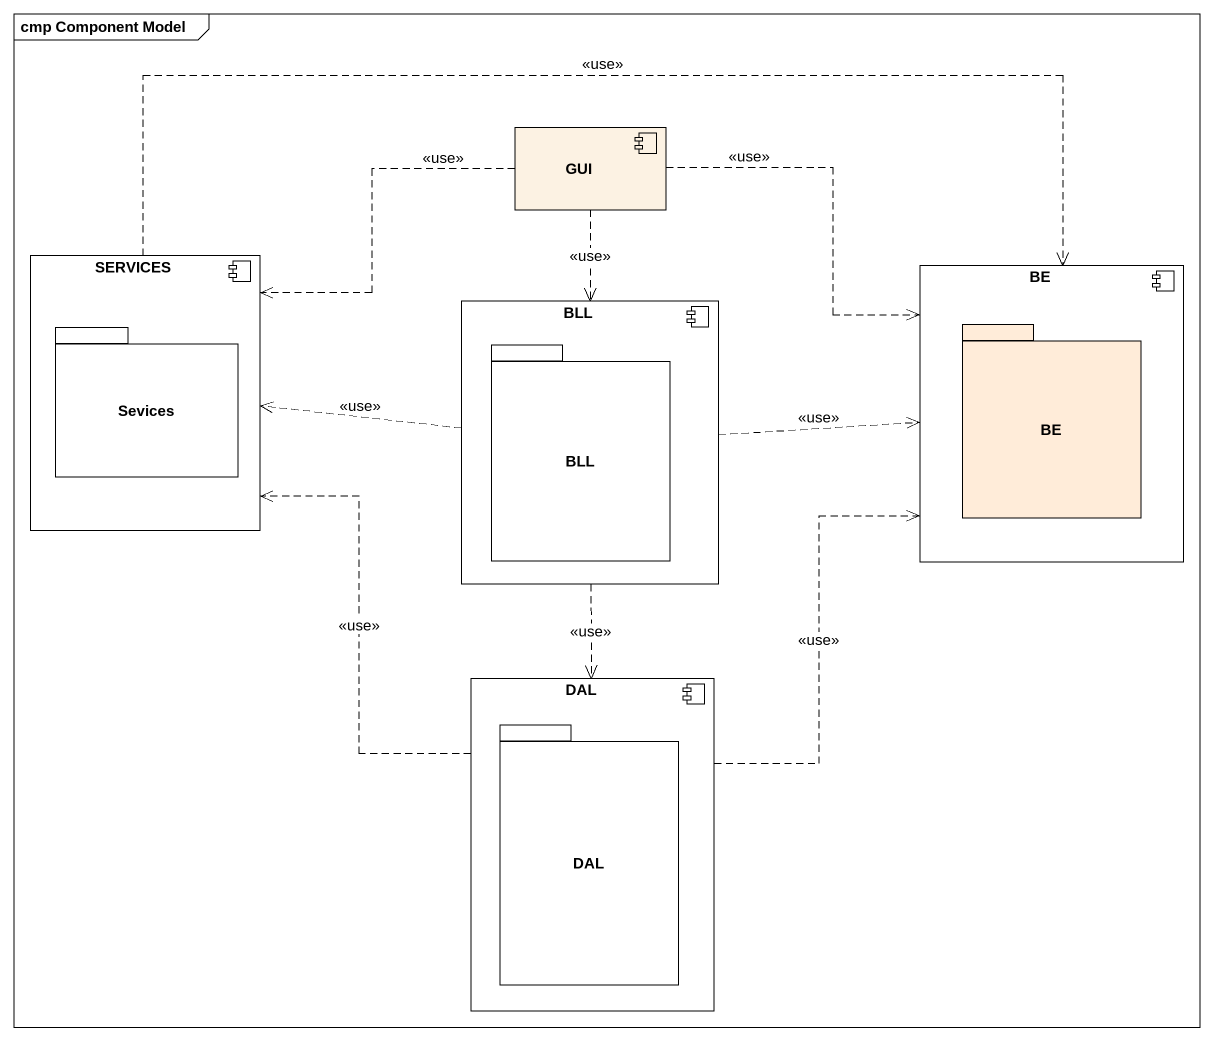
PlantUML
@startuml
mainframe cmp Component Model
component GUI
component SERVICES {
  package Sevices {
  }
}
component BE {
  package "BE" as BE_2 #FFECD9 {
  }
}
component BLL {
  package "BLL" as BLL_2 {
  }
}
component DAL {
  package "DAL" as DAL_2 {
  }
}
GUI .left.> SERVICES : <<use>>
GUI .right.> BE : <<use>>
GUI ..> BLL : <<use>>
SERVICES .right.> BE : <<use>>
BLL .left.> SERVICES : <<use>>
BLL .right.> BE : <<use>>
BLL ..> DAL : <<use>>
DAL .up.> SERVICES : <<use>>
DAL .up.> BE : <<use>>
@enduml
